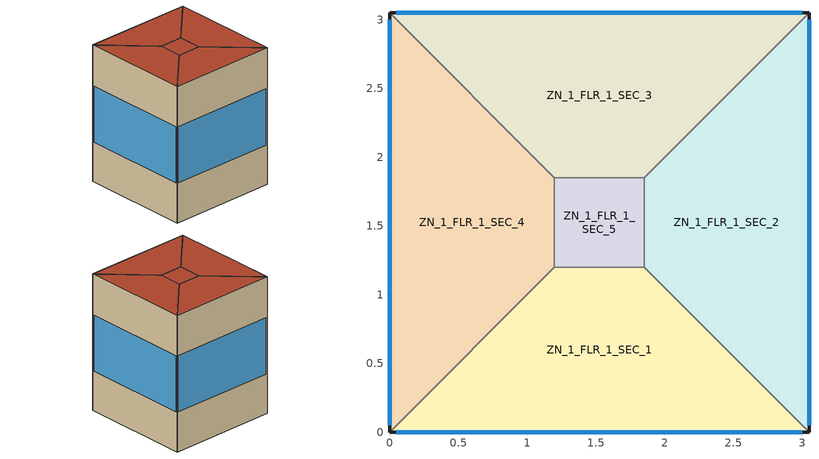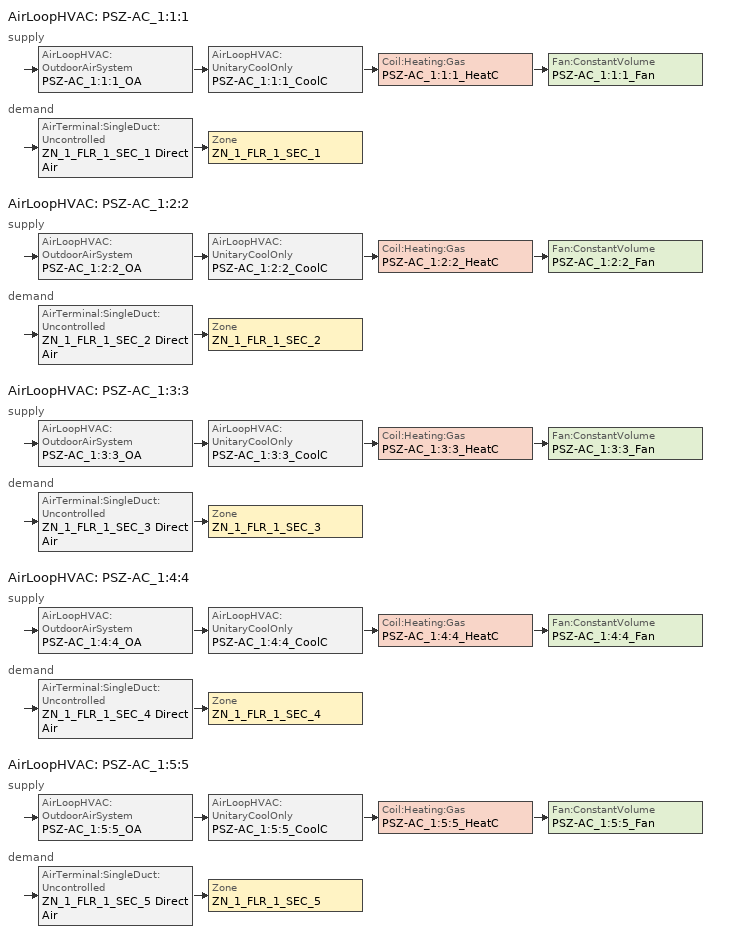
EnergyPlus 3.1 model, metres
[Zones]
ZN_1_FLR_1_SEC_1
 floor ground (Unheated - 8in Slab with Carpet_Ext-slab): 1.2,1.2 1.85,1.2 3.05,0 0,0 z0
 wall outside (Wood-Framed and Other_R-13 + R-3.8 ci_Ext-wall): 0,0 3.05,0 z0:3.8
 wall to ZN_1_FLR_1_SEC_2 (Standard_Int-Wall): 3.05,0 1.85,1.2 z0:3.8
 wall to ZN_1_FLR_1_SEC_5 (Standard_Int-Wall): 1.85,1.2 1.2,1.2 z0:3.8
 wall to ZN_1_FLR_1_SEC_4 (Standard_Int-Wall): 1.2,1.2 0,0 z0:3.8
 window (std_window_UValue_3.124_SHGC_0.4_VT_0.508): 0.05,0 3,0 z1.1:2.67
 roof outside (IEAD_R-20 ci_Roof): 0,0 3.05,0 1.85,1.2 1.2,1.2 z3.8
ZN_1_FLR_1_SEC_2
 floor ground (Unheated - 8in Slab with Carpet_Ext-slab): 1.85,1.2 1.85,1.85 3.05,3.05 3.05,0 z0
 wall outside (Wood-Framed and Other_R-13 + R-3.8 ci_Ext-wall): 3.05,0 3.05,3.05 z0:3.8
 wall to ZN_1_FLR_1_SEC_3 (Standard_Int-Wall): 3.05,3.05 1.85,1.85 z0:3.8
 wall to ZN_1_FLR_1_SEC_5 (Standard_Int-Wall): 1.85,1.85 1.85,1.2 z0:3.8
 window (std_window_UValue_3.124_SHGC_0.4_VT_0.508_east): 3.05,0.05 3.05,3 z1.1:2.67
 roof outside (IEAD_R-20 ci_Roof): 3.05,0 3.05,3.05 1.85,1.85 1.85,1.2 z3.8
ZN_1_FLR_1_SEC_3
 floor ground (Unheated - 8in Slab with Carpet_Ext-slab): 0,3.05 3.05,3.05 1.85,1.85 1.2,1.85 z0
 wall outside (Wood-Framed and Other_R-13 + R-3.8 ci_Ext-wall): 3.05,3.05 0,3.05 z0:3.8
 wall to ZN_1_FLR_1_SEC_5 (Standard_Int-Wall): 1.2,1.85 1.85,1.85 z0:3.8
 wall to ZN_1_FLR_1_SEC_4 (Standard_Int-Wall): 0,3.05 1.2,1.85 z0:3.8
 window (std_window_UValue_3.124_SHGC_0.4_VT_0.508_north): 3,3.05 0.05,3.05 z1.1:2.67
 roof outside (IEAD_R-20 ci_Roof): 1.2,1.85 1.85,1.85 3.05,3.05 0,3.05 z3.8
ZN_1_FLR_1_SEC_4
 floor ground (Unheated - 8in Slab with Carpet_Ext-slab): 0,3.05 1.2,1.85 1.2,1.2 0,0 z0
 wall outside (Wood-Framed and Other_R-13 + R-3.8 ci_Ext-wall): 0,3.05 0,0 z0:3.8
 wall to ZN_1_FLR_1_SEC_5 (Standard_Int-Wall): 1.2,1.2 1.2,1.85 z0:3.8
 window (std_window_UValue_3.124_SHGC_0.4_VT_0.508_west): 0,3 0,0.05 z1.1:2.67
 roof outside (IEAD_R-20 ci_Roof): 0,0 1.2,1.2 1.2,1.85 0,3.05 z3.8
ZN_1_FLR_1_SEC_5
 floor ground (Unheated - 8in Slab with Carpet_Ext-slab): 1.2,1.85 1.85,1.85 1.85,1.2 1.2,1.2 z0
 roof outside (IEAD_R-20 ci_Roof): 1.2,1.2 1.85,1.2 1.85,1.85 1.2,1.85 z3.8
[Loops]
AirLoopHVAC 'PSZ-AC_1:1:1'
 supply: AirLoopHVAC:OutdoorAirSystem 'PSZ-AC_1:1:1_OA' > AirLoopHVAC:UnitaryCoolOnly 'PSZ-AC_1:1:1_CoolC' > Coil:Heating:Gas 'PSZ-AC_1:1:1_HeatC' > Fan:ConstantVolume 'PSZ-AC_1:1:1_Fan'
 demand: AirTerminal:SingleDuct:Uncontrolled 'ZN_1_FLR_1_SEC_1 Direct Air' > Zone 'ZN_1_FLR_1_SEC_1'
AirLoopHVAC 'PSZ-AC_1:2:2'
 supply: AirLoopHVAC:OutdoorAirSystem 'PSZ-AC_1:2:2_OA' > AirLoopHVAC:UnitaryCoolOnly 'PSZ-AC_1:2:2_CoolC' > Coil:Heating:Gas 'PSZ-AC_1:2:2_HeatC' > Fan:ConstantVolume 'PSZ-AC_1:2:2_Fan'
 demand: AirTerminal:SingleDuct:Uncontrolled 'ZN_1_FLR_1_SEC_2 Direct Air' > Zone 'ZN_1_FLR_1_SEC_2'
AirLoopHVAC 'PSZ-AC_1:3:3'
 supply: AirLoopHVAC:OutdoorAirSystem 'PSZ-AC_1:3:3_OA' > AirLoopHVAC:UnitaryCoolOnly 'PSZ-AC_1:3:3_CoolC' > Coil:Heating:Gas 'PSZ-AC_1:3:3_HeatC' > Fan:ConstantVolume 'PSZ-AC_1:3:3_Fan'
 demand: AirTerminal:SingleDuct:Uncontrolled 'ZN_1_FLR_1_SEC_3 Direct Air' > Zone 'ZN_1_FLR_1_SEC_3'
AirLoopHVAC 'PSZ-AC_1:4:4'
 supply: AirLoopHVAC:OutdoorAirSystem 'PSZ-AC_1:4:4_OA' > AirLoopHVAC:UnitaryCoolOnly 'PSZ-AC_1:4:4_CoolC' > Coil:Heating:Gas 'PSZ-AC_1:4:4_HeatC' > Fan:ConstantVolume 'PSZ-AC_1:4:4_Fan'
 demand: AirTerminal:SingleDuct:Uncontrolled 'ZN_1_FLR_1_SEC_4 Direct Air' > Zone 'ZN_1_FLR_1_SEC_4'
AirLoopHVAC 'PSZ-AC_1:5:5'
 supply: AirLoopHVAC:OutdoorAirSystem 'PSZ-AC_1:5:5_OA' > AirLoopHVAC:UnitaryCoolOnly 'PSZ-AC_1:5:5_CoolC' > Coil:Heating:Gas 'PSZ-AC_1:5:5_HeatC' > Fan:ConstantVolume 'PSZ-AC_1:5:5_Fan'
 demand: AirTerminal:SingleDuct:Uncontrolled 'ZN_1_FLR_1_SEC_5 Direct Air' > Zone 'ZN_1_FLR_1_SEC_5'
[Building]
Single zone template: North Axis=0; Terrain=City; Loads Convergence Tolerance Value=0.04; Temperature Convergence Tolerance Value=0.2; Solar Distribution=FullInteriorAndExterior; Maximum Number of Warmup Days=25
[Site:Location]
USA WA-SPOKANE: Latitude {deg}=47.62; Longitude {deg}=-117.52; Time Zone {hr}=-8; Elevation {m}=721
[Site:GroundTemperature:BuildingSurface]
19.368, 19.389, 19.404, 19.455, 19.51, 19.981, 21.403, 21.331, 20.274, 19.669, 19.508, 19.449
[Site:WaterMainsTemperature]
Calculation Method=CORRELATION; Annual Average Outdoor Air Temperature {C}=8.5; Maximum Difference In Monthly Average Outdoor Air Temperatures {deltaC}=24.6
[SizingPeriod:DesignDay] Barometric Pressure {Pa}=92958; Rain {0-no,1-yes}=0; Snow on ground {0-no,1-yes}=0; Day of Month=21; Daylight Savings Time Indicator=0; Humidity Indicating Type=WetBulb
Name | Maximum Dry-Bulb Temperature {C} | Daily Temp Range {C} | Humidity Indicating Conditions at Maximum Dry-Bulb | Wind Speed {m/s} design conditions vs. traditional 6.71 m/s (15 mph) | Wind Direction {Degrees; N=0, S=180} | Clearness {0.0 to 1.1} | Month | Day Type | Wind Speed {m/s} design conditions vs. traditional 3.35 m/s (7mph)
SPOKANE Ann Htg 99.6% Condns DB | -15.8 | 0 | -15.8 | 3.1 | 30 | 0 | 12 | WinterDesignDay
SPOKANE Ann Clg .4% Condns DB=>MWB | 32.8 | 14.3 | 16.8 |  | 230 | 1 | 8 | SummerDesignDay | 3.1
SPOKANE Ann Clg .4% Condns WB=>MDB | 29.4 | 14.3 | 18.2 |  | 230 | 1 | 8 | SummerDesignDay | 3.1
[WindowMaterial:Glazing] Optical Data Type=SpectralAverage; Thickness=0.003; Infrared Transmittance at Normal Incidence=0; Front Side Infrared Hemispherical Emissivity=0.9; Back Side Infrared Hemispherical Emissivity=0.9; Dirt Correction Factor for Solar and Visible Transmittance=1; Solar Diffusing=No
Name | Solar Transmittance at Normal Incidence | Front Side Solar Reflectance at Normal Incidence | Back Side Solar Reflectance at Normal Incidence | Visible Transmittance at Normal Incidence | Front Side Visible Reflectance at Normal Incidence | Back Side Visible Reflectance at Normal Incidence | Conductivity
Theoretical Glass [117] | 0.3933 | 0.5567 | 0.5567 | 0.5079 | 0.4421 | 0.4421 | 0.0185
Theoretical Glass [81] | 0.4818 | 0.4682 | 0.4682 | 0.6216 | 0.3284 | 0.3284 | 0.0303
[Material]
Name | Roughness | Thickness | Conductivity | Density | Specific Heat | Thermal Absorptance | Solar Absorptance | Visible Absorptance | Thickness {m} | Conductivity {W/m-K} | Density {kg/m3} | Specific Heat {J/kg-K}
Roof Membrane | VeryRough | 0.0095 | 0.16 | 1121.29 | 1460 | 0.9 | 0.7 | 0.7
Roof Insulation [13] | MediumRough | 0.1673 | 0.049 | 265 | 836.8 | 0.9 | 0.7 | 0.7
Metal Decking | MediumSmooth | 0.0015 | 45.006 | 7680 | 418.4 | 0.9 | 0.7 | 0.3
GP01 1/2 GYPSUM | Smooth | 0.0127 | 0.16 | 800 | 1090 | 0.9 | 0.7 | 0.5
Wood Siding | MediumSmooth | 0.01 | 0.11 | 544.62 | 1210 | 0.9 | 0.78 | 0.78
Wall Insulation [20] | MediumRough | 0.1094 | 0.045 | 265 | 836.8 | 0.9 | 0.7 | 0.7
1/2IN Gypsum | Smooth | 0.0127 | 0.16 | 784.9 | 830 | 0.9 | 0.92 | 0.92
MAT-CC05 8 HW CONCRETE | Rough | 0.2032 | 1.311 | 2240 | 836.8 | 0.9 | 0.7 | 0.7
Floor Insulation [4] | MediumRough | 0.0795 | 0.045 | 265 | 836.8 | 0.9 | 0.7 | 0.7
METAL Door Medium 18Ga_1; METAL Door Medium 18Ga_2; METAL Door Medium 18Ga | Smooth | 0.0013 | 45.3149 | 7833.03 | 502.08 | 0.8 | 0.5 | 0.5
Std Wood 6inch | MediumSmooth |  |  |  |  | 0.9 | 0.7 | 0.7 | 0.15 | 0.12 | 540 | 1210
Std AC02 | MediumSmooth |  |  |  |  | 0.9 | 0.7 | 0.2 | 0.0127 | 0.057 | 288 | 1339
Std MAT-CC05 4  MW CONCRETE | Rough |  |  |  |  | 0.9 | 0.7 | 0.2 | 0.1 | 0.858 | 1968 | 836.8
Std PW05 | MediumSmooth |  |  |  |  | 0.9 | 0.78 | 0.78 | 0.0191 | 0.115 | 545 | 1213
Std Steel_Brown_Regular | Smooth |  |  |  |  | 0.9 | 0.92 | 0.92 | 0.0015 | 44.9696 | 7689 | 418
[Material:NoMass]
Name | Roughness | Thermal Resistance {(m2-K)/W} | Thermal Absorptance | Solar Absorptance | Visible Absorptance | Thermal Resistance {m2-K/W}
CP02 CARPET PAD | VeryRough | 0.2165 | 0.9 | 0.7 | 0.8
AIR | Smooth | 0.2515 | 0.8 | 0.5 | 0.5
AIR [2] | Smooth | 0.3521 | 0.8 | 0.5 | 0.5
Std CP02 CARPET PAD | VeryRough |  | 0.9 | 0.7 | 0.8 | 0.21648
MAT-AIR-WALL | Rough |  | 0.9 | 0.7 |  | 0.207949
Std Opaque Door panel_con; Std Opaque Door panel_semi | MediumRough |  | 0.9 | 0.7 | 0.7 | 0.12327
Std Overhead Door Panel | MediumRough |  | 0.9 | 0.7 | 0.7 | 0.255345
[Construction]
InteriorFurnishings: Std Wood 6inch
INT-FLOOR-UNDERSIDE: Std CP02 CARPET PAD, Std MAT-CC05 4  MW CONCRETE
INT-FLOOR-SLAB: Std MAT-CC05 4  MW CONCRETE
DropCeiling: Std AC02
Sloped_Metal_Roof: Std Steel_Brown_Regular, Std PW05
Gable_Wall: Std PW05
AIR-WALL: MAT-AIR-WALL
Std Swinging Door_con: Std Opaque Door panel_con
Std Swinging Door_semi: Std Opaque Door panel_semi
Std Overhead Door: Std Overhead Door Panel
std_window_UValue_3.124_SHGC_0.4_VT_0.508; std_window_UValue_3.124_SHGC_0.4_VT_0.508_east; std_window_UValue_3.124_SHGC_0.4_VT_0.508_north; std_window_UValue_3.124_SHGC_0.4_VT_0.508_west: Theoretical Glass [117]
std_window_UValue_3.919_SHGC_0.49_VT_0.622: Theoretical Glass [81]
IEAD_R-20 ci_Roof: Roof Membrane, Roof Insulation [13], Metal Decking
Standard_Int-Wall: GP01 1/2 GYPSUM, GP01 1/2 GYPSUM
Wood-Framed and Other_R-13 + R-3.8 ci_Ext-wall: Wood Siding, Wall Insulation [20], 1/2IN Gypsum
Unheated - 8in Slab with Carpet_Ext-slab: MAT-CC05 8 HW CONCRETE, CP02 CARPET PAD
Mass_R-10.4 ci_ExposedFloor: Floor Insulation [4], MAT-CC05 8 HW CONCRETE, CP02 CARPET PAD
Swinging_door: METAL Door Medium 18Ga_1, AIR, METAL Door Medium 18Ga_2
Non-Swinging_NR_door: METAL Door Medium 18Ga, AIR [2], METAL Door Medium 18Ga_2
[ComponentCost:LineItem]
Name | Line Item Type | Item | Cost per Area {$/m2} | Cost per Area | Cost per Each | Quantity | Cost per Unit of Output Capacity
Interior Furnishings | Construction | InteriorFurnishings | 1
Interior Floor | Construction | INT-FLOOR-UNDERSIDE | 15
Interior Floor Slab | Construction | INT-FLOOR-SLAB | 35
Drop Ceiling | Construction | DropCeiling | 10
Sloped Metal Roof | Construction | Sloped_Metal_Roof | 1
Gable Wall | Construction | Gable_Wall | 1
Air Wall | Construction | AIR-WALL | 1
Swinging Door Conditioned | Construction | Std Swinging Door_con | 1
Swinging Door Semi-conditioned | Construction | Std Swinging Door_semi | 1
Overhead Door | Construction | Std Overhead Door | 1
south:std_window_UValue_3.124_SHGC_0.4_VT_0.508 | Construction | std_window_UValue_3.124_SHGC_0.4_VT_0.508 |  | 219.52
east:std_window_UValue_3.124_SHGC_0.4_VT_0.508_east | Construction | std_window_UValue_3.124_SHGC_0.4_VT_0.508_east |  | 219.52
north:std_window_UValue_3.124_SHGC_0.4_VT_0.508_north | Construction | std_window_UValue_3.124_SHGC_0.4_VT_0.508_north |  | 219.52
west:std_window_UValue_3.124_SHGC_0.4_VT_0.508_west | Construction | std_window_UValue_3.124_SHGC_0.4_VT_0.508_west |  | 219.52
SkylightConst:std_window_UValue_3.919_SHGC_0.49_VT_0.622 | Construction | std_window_UValue_3.919_SHGC_0.49_VT_0.622 |  | 215.97
roofs:IEAD_R-20 ci_Roof | Construction | IEAD_R-20 ci_Roof |  | 36.9496
int-walls:Standard_Int-Wall | Construction | Standard_Int-Wall |  | 1
ext-walls:Wood-Framed and Other_R-13 + R-3.8 ci_Ext-wall | Construction | Wood-Framed and Other_R-13 + R-3.8 ci_Ext-wall |  | 28.749
ext-slab:Unheated - 8in Slab with Carpet_Ext-slab | Construction | Unheated - 8in Slab with Carpet_Ext-slab |  | 24.86
exposed-floor:Mass_R-10.4 ci_ExposedFloor | Construction | Mass_R-10.4 ci_ExposedFloor |  | 36.1693
door:Swinging_door | Construction | Swinging_door |  | 1
non-swinging-door:Non-Swinging_NR_door | Construction | Non-Swinging_NR_door |  | 1
Daylighting:ZN_1_FLR_1_SEC_1 | Daylighting:Controls | ZN_1_FLR_1_SEC_1 |  |  | 1 | 1
Infiltration:ZN_1_FLR_1_SEC_1 | General | ZN_1_FLR_1_SEC_1 |  |  | 1 | 0.0007
People:ZN_1_FLR_1_SEC_1 | General | ZN_1_FLR_1_SEC_1 |  |  | 1 | 0.008
LIGHTING EQUIP:ZN_1_FLR_1_SEC_1 | Lights | ZN_1_FLR_1_SEC_1 |  |  |  |  | 1
ElectricEquipment:ZN_1_FLR_1_SEC_1:PlugMisc | General | ZN_1_FLR_1_SEC_1 |  |  | 1 | 0.0179
GasEquipment:ZN_1_FLR_1_SEC_1:PlugMisc | General | ZN_1_FLR_1_SEC_1 |  |  | 1 | 0
Daylighting:ZN_1_FLR_1_SEC_2 | Daylighting:Controls | ZN_1_FLR_1_SEC_2 |  |  | 1 | 1
Infiltration:ZN_1_FLR_1_SEC_2 | General | ZN_1_FLR_1_SEC_2 |  |  | 1 | 0.0007
People:ZN_1_FLR_1_SEC_2 | General | ZN_1_FLR_1_SEC_2 |  |  | 1 | 0.008
LIGHTING EQUIP:ZN_1_FLR_1_SEC_2 | Lights | ZN_1_FLR_1_SEC_2 |  |  |  |  | 1
ElectricEquipment:ZN_1_FLR_1_SEC_2:PlugMisc | General | ZN_1_FLR_1_SEC_2 |  |  | 1 | 0.0179
GasEquipment:ZN_1_FLR_1_SEC_2:PlugMisc | General | ZN_1_FLR_1_SEC_2 |  |  | 1 | 0
Daylighting:ZN_1_FLR_1_SEC_3 | Daylighting:Controls | ZN_1_FLR_1_SEC_3 |  |  | 1 | 1
Infiltration:ZN_1_FLR_1_SEC_3 | General | ZN_1_FLR_1_SEC_3 |  |  | 1 | 0.0007
People:ZN_1_FLR_1_SEC_3 | General | ZN_1_FLR_1_SEC_3 |  |  | 1 | 0.008
LIGHTING EQUIP:ZN_1_FLR_1_SEC_3 | Lights | ZN_1_FLR_1_SEC_3 |  |  |  |  | 1
ElectricEquipment:ZN_1_FLR_1_SEC_3:PlugMisc | General | ZN_1_FLR_1_SEC_3 |  |  | 1 | 0.0179
GasEquipment:ZN_1_FLR_1_SEC_3:PlugMisc | General | ZN_1_FLR_1_SEC_3 |  |  | 1 | 0
Daylighting:ZN_1_FLR_1_SEC_4 | Daylighting:Controls | ZN_1_FLR_1_SEC_4 |  |  | 1 | 1
Infiltration:ZN_1_FLR_1_SEC_4 | General | ZN_1_FLR_1_SEC_4 |  |  | 1 | 0.0007
People:ZN_1_FLR_1_SEC_4 | General | ZN_1_FLR_1_SEC_4 |  |  | 1 | 0.008
LIGHTING EQUIP:ZN_1_FLR_1_SEC_4 | Lights | ZN_1_FLR_1_SEC_4 |  |  |  |  | 1
ElectricEquipment:ZN_1_FLR_1_SEC_4:PlugMisc | General | ZN_1_FLR_1_SEC_4 |  |  | 1 | 0.0179
GasEquipment:ZN_1_FLR_1_SEC_4:PlugMisc | General | ZN_1_FLR_1_SEC_4 |  |  | 1 | 0
Infiltration:ZN_1_FLR_1_SEC_5 | General | ZN_1_FLR_1_SEC_5 |  |  | 1 | 0.0001
People:ZN_1_FLR_1_SEC_5 | General | ZN_1_FLR_1_SEC_5 |  |  | 1 | 0.0015
LIGHTING EQUIP:ZN_1_FLR_1_SEC_5 | Lights | ZN_1_FLR_1_SEC_5 |  |  |  |  | 1
ElectricEquipment:ZN_1_FLR_1_SEC_5:PlugMisc | General | ZN_1_FLR_1_SEC_5 |  |  | 1 | 0.0035
GasEquipment:ZN_1_FLR_1_SEC_5:PlugMisc | General | ZN_1_FLR_1_SEC_5 |  |  | 1 | 0
[Zone] Type=1; Multiplier=1; Ceiling Height=3.8; Part of Total Floor Area=Yes
Name | Volume
ZN_1_FLR_1_SEC_1; ZN_1_FLR_1_SEC_2; ZN_1_FLR_1_SEC_3; ZN_1_FLR_1_SEC_4 | 8.431
ZN_1_FLR_1_SEC_5 | 1.6253
[Daylighting:Controls]
ZN_1_FLR_1_SEC_1: 1, 1.525, 0.599, 0.762, 0, 0, 0, 1, 0, 398.26, 398.26, 2, 180, 20, 0.3, 0.2, 3, 1
ZN_1_FLR_1_SEC_2: 1, -0.599, 1.525, 0.762, 0, 0, 0, 1, 0, 398.26, 398.26, 2, 180, 20, 0.3, 0.2, 3, 1
ZN_1_FLR_1_SEC_3: 1, 0.327, 0.599, 0.762, 0, 0, 0, 1, 0, 398.26, 398.26, 2, 180, 20, 0.3, 0.2, 3, 1
ZN_1_FLR_1_SEC_4: 1, 0.599, 1.525, 0.762, 0, 0, 0, 1, 0, 398.26, 398.26, 2, 180, 20, 0.3, 0.2, 3, 1
[InternalMass] Construction=InteriorFurnishings
Name | Zone | Surface Area
ZN_1_FLR_1_SEC_1_InternalMass_1 | ZN_1_FLR_1_SEC_1 | 4.4374
ZN_1_FLR_1_SEC_2_InternalMass_1 | ZN_1_FLR_1_SEC_2 | 4.4374
ZN_1_FLR_1_SEC_3_InternalMass_1 | ZN_1_FLR_1_SEC_3 | 4.4374
ZN_1_FLR_1_SEC_4_InternalMass_1 | ZN_1_FLR_1_SEC_4 | 4.4374
ZN_1_FLR_1_SEC_5_InternalMass_1 | ZN_1_FLR_1_SEC_5 | 0.8554
[ZoneInfiltration:DesignFlowRate] Schedule=INFIL_SCH; Design Volume Flow Rate Calculation Method=Flow/Zone; Constant Term Coefficient=1; Temperature Term Coefficient=0; Velocity Term Coefficient=0; Velocity Squared Term Coefficient=0
Name | Zone | Design Flow Rate {m3/s}
ZN_1_FLR_1_SEC_1_Infiltration | ZN_1_FLR_1_SEC_1 | 0.0007
ZN_1_FLR_1_SEC_2_Infiltration | ZN_1_FLR_1_SEC_2 | 0.0007
ZN_1_FLR_1_SEC_3_Infiltration | ZN_1_FLR_1_SEC_3 | 0.0007
ZN_1_FLR_1_SEC_4_Infiltration | ZN_1_FLR_1_SEC_4 | 0.0007
ZN_1_FLR_1_SEC_5_Infiltration | ZN_1_FLR_1_SEC_5 | 0.0001
[People] Schedule=BLDG_OCC_SCH; Number of People Calculation Method=People; Fraction Radiant=0.3; User Specified Sensible Fraction=AUTOCALCULATE; Activity Level Schedule=ACTIVITY_SCH; Enable ASHRAE 55 Comfort Warnings=No; MRT Calculation=ZoneAveraged; Work Efficiency Schedule=WORK_EFF_SCH; Clothing Schedule=CLOTHING_SCH; Air Velocity Schedule=AIR_VELO_SCH; Thermal Comfort Report=FANGER
Name | Zone | Number of People
ZN_1_FLR_1_SEC_1 People | ZN_1_FLR_1_SEC_1 | 0.008
ZN_1_FLR_1_SEC_2 People | ZN_1_FLR_1_SEC_2 | 0.008
ZN_1_FLR_1_SEC_3 People | ZN_1_FLR_1_SEC_3 | 0.008
ZN_1_FLR_1_SEC_4 People | ZN_1_FLR_1_SEC_4 | 0.008
ZN_1_FLR_1_SEC_5 People | ZN_1_FLR_1_SEC_5 | 0.0015
[Lights] Schedule=BLDG_LIGHT_SCH; Design Level Calculation Method=LightingLevel; Return Air Fraction=0; Fraction Radiant=0.2; Fraction Visible=0.2; Fraction Replaceable=1; Return Air Fraction is Calculated from Plenum Temperature=No
Name | Zone | Design Level {W}
ZN_1_FLR_1_SEC_1_Lights | ZN_1_FLR_1_SEC_1 | 0.1997
ZN_1_FLR_1_SEC_2_Lights | ZN_1_FLR_1_SEC_2 | 0.1997
ZN_1_FLR_1_SEC_3_Lights | ZN_1_FLR_1_SEC_3 | 0.1997
ZN_1_FLR_1_SEC_4_Lights | ZN_1_FLR_1_SEC_4 | 0.1997
ZN_1_FLR_1_SEC_5_Lights | ZN_1_FLR_1_SEC_5 | 0.0385
[ElectricEquipment] Schedule=BLDG_EQUIP_SCH; Design Level Calculation Method=EquipmentLevel; Fraction Latent=0; Fraction Radiant=0.5; Fraction Lost=0
Name | Zone | Design Level {W}
ZN_1_FLR_1_SEC_1_PlugMisc_Equip | ZN_1_FLR_1_SEC_1 | 17.9049
ZN_1_FLR_1_SEC_2_PlugMisc_Equip | ZN_1_FLR_1_SEC_2 | 17.9049
ZN_1_FLR_1_SEC_3_PlugMisc_Equip | ZN_1_FLR_1_SEC_3 | 17.9049
ZN_1_FLR_1_SEC_4_PlugMisc_Equip | ZN_1_FLR_1_SEC_4 | 17.9049
ZN_1_FLR_1_SEC_5_PlugMisc_Equip | ZN_1_FLR_1_SEC_5 | 3.4517
[GasEquipment] Schedule=BLDG_EQUIP_SCH; Design Level Calculation Method=EquipmentLevel; Fraction Latent=0; Fraction Radiant=0.5; Fraction Lost=0
Name | Zone | Design Level {W}
ZN_1_FLR_1_SEC_1_PlugMisc_Equip | ZN_1_FLR_1_SEC_1 | 0.0444
ZN_1_FLR_1_SEC_2_PlugMisc_Equip | ZN_1_FLR_1_SEC_2 | 0.0444
ZN_1_FLR_1_SEC_3_PlugMisc_Equip | ZN_1_FLR_1_SEC_3 | 0.0444
ZN_1_FLR_1_SEC_4_PlugMisc_Equip | ZN_1_FLR_1_SEC_4 | 0.0444
ZN_1_FLR_1_SEC_5_PlugMisc_Equip | ZN_1_FLR_1_SEC_5 | 0.0086
[Sizing:Zone] Zone Cooling Design Supply Air Temperature {C}=14; Zone Heating Design Supply Air Temperature {C}=40; Zone Cooling Design Supply Air Humidity Ratio {kg-H20/kg-air}=0.0085; Zone Heating Design Supply Air Humidity Ratio {kg-H20/kg-air}=0.008; Outdoor Air Method=Flow/Zone; Outside Air Flow per Zone Floor Area {(m3/s)/m2}=0; Cooling Design Air Flow Method {Flow/Zone | DesignDay | DesignDayWithLimit}=DesignDayWithLimit; Cooling Minimum Air Flow=0; Cooling Minimum Air Flow Fraction=0; Heating Design Air Flow Method {Flow/Zone | DesignDay}=DesignDay; Heating Design Air Flow Rate=0
Name | Outside Air Flow per Zone {m3/s}
ZN_1_FLR_1_SEC_1; ZN_1_FLR_1_SEC_2; ZN_1_FLR_1_SEC_3; ZN_1_FLR_1_SEC_4 | 0.000685577
ZN_1_FLR_1_SEC_5 | 0.000132166
[ZoneControl:Thermostat] Control Type Schedule=Dual Zone Control Type Sched
Name | Zone | Control 1
ZN_1_FLR_1_SEC_1 Thermostat | ZN_1_FLR_1_SEC_1 | ZN_1_FLR_1_SEC_1 DualSPSched
ZN_1_FLR_1_SEC_2 Thermostat | ZN_1_FLR_1_SEC_2 | ZN_1_FLR_1_SEC_2 DualSPSched
ZN_1_FLR_1_SEC_3 Thermostat | ZN_1_FLR_1_SEC_3 | ZN_1_FLR_1_SEC_3 DualSPSched
ZN_1_FLR_1_SEC_4 Thermostat | ZN_1_FLR_1_SEC_4 | ZN_1_FLR_1_SEC_4 DualSPSched
ZN_1_FLR_1_SEC_5 Thermostat | ZN_1_FLR_1_SEC_5 | ZN_1_FLR_1_SEC_5 DualSPSched
[ThermostatSetpoint:DualSetpoint] Heating Setpoint Temperature Schedule=HtgSetP_Sch; Cooling Setpoint Temperature Schedule=ClgSetP_Sch
ZN_1_FLR_1_SEC_1 DualSPSched; ZN_1_FLR_1_SEC_2 DualSPSched; ZN_1_FLR_1_SEC_3 DualSPSched; ZN_1_FLR_1_SEC_4 DualSPSched; ZN_1_FLR_1_SEC_5 DualSPSched
[Zone equipment]
ZN_1_FLR_1_SEC_1: ZN_1_FLR_1_SEC_1 Direct Air
ZN_1_FLR_1_SEC_2: ZN_1_FLR_1_SEC_2 Direct Air
ZN_1_FLR_1_SEC_3: ZN_1_FLR_1_SEC_3 Direct Air
ZN_1_FLR_1_SEC_4: ZN_1_FLR_1_SEC_4 Direct Air
ZN_1_FLR_1_SEC_5: ZN_1_FLR_1_SEC_5 Direct Air
[AirTerminal:SingleDuct:Uncontrolled] Availability Schedule=ALWAYS_ON; Maximum Air Flow Rate {m3/s}=AUTOSIZE
ZN_1_FLR_1_SEC_1 Direct Air; ZN_1_FLR_1_SEC_2 Direct Air; ZN_1_FLR_1_SEC_3 Direct Air; ZN_1_FLR_1_SEC_4 Direct Air; ZN_1_FLR_1_SEC_5 Direct Air
[SetpointManager:SingleZone:Reheat] Control Variable=Temperature; Minimum Supply Air Temperature C=10; Maximum Supply Air Temperature C=50
Name | Control Zone | Setpoint Node or NodeList
SupAirTemp MngrZN_1_FLR_1_SEC_1 | ZN_1_FLR_1_SEC_1 | PSZ-AC_1:1:1 Supply Equipment Outlet Node
SupAirTemp MngrZN_1_FLR_1_SEC_2 | ZN_1_FLR_1_SEC_2 | PSZ-AC_1:2:2 Supply Equipment Outlet Node
SupAirTemp MngrZN_1_FLR_1_SEC_3 | ZN_1_FLR_1_SEC_3 | PSZ-AC_1:3:3 Supply Equipment Outlet Node
SupAirTemp MngrZN_1_FLR_1_SEC_4 | ZN_1_FLR_1_SEC_4 | PSZ-AC_1:4:4 Supply Equipment Outlet Node
SupAirTemp MngrZN_1_FLR_1_SEC_5 | ZN_1_FLR_1_SEC_5 | PSZ-AC_1:5:5 Supply Equipment Outlet Node
[AirLoopHVAC] Design Supply Air Flow Rate {m3/s}=AUTOSIZE
PSZ-AC_1:1:1; PSZ-AC_1:2:2; PSZ-AC_1:3:3; PSZ-AC_1:4:4; PSZ-AC_1:5:5
[SetpointManager:MixedAir]
Name | Control Variable {Temperature} | Control Variable | Setpoint Node or NodeList
PSZ-AC_1:1:1_CoolC SAT Manager; PSZ-AC_1:2:2_CoolC SAT Manager; PSZ-AC_1:3:3_CoolC SAT Manager; PSZ-AC_1:4:4_CoolC SAT Manager; PSZ-AC_1:5:5_CoolC SAT Manager | Temperature
PSZ-AC_1:1:1_HeatC MixedAir Manager |  | Temperature | PSZ-AC_1:1:1_HeatC-PSZ-AC_1:1:1_FanNode
PSZ-AC_1:1:1_OAMixed Air Temp Manager |  | Temperature | PSZ-AC_1:1:1_OA-PSZ-AC_1:1:1_CoolCNode
PSZ-AC_1:2:2_HeatC MixedAir Manager |  | Temperature | PSZ-AC_1:2:2_HeatC-PSZ-AC_1:2:2_FanNode
PSZ-AC_1:2:2_OAMixed Air Temp Manager |  | Temperature | PSZ-AC_1:2:2_OA-PSZ-AC_1:2:2_CoolCNode
PSZ-AC_1:3:3_HeatC MixedAir Manager |  | Temperature | PSZ-AC_1:3:3_HeatC-PSZ-AC_1:3:3_FanNode
PSZ-AC_1:3:3_OAMixed Air Temp Manager |  | Temperature | PSZ-AC_1:3:3_OA-PSZ-AC_1:3:3_CoolCNode
PSZ-AC_1:4:4_HeatC MixedAir Manager |  | Temperature | PSZ-AC_1:4:4_HeatC-PSZ-AC_1:4:4_FanNode
PSZ-AC_1:4:4_OAMixed Air Temp Manager |  | Temperature | PSZ-AC_1:4:4_OA-PSZ-AC_1:4:4_CoolCNode
PSZ-AC_1:5:5_HeatC MixedAir Manager |  | Temperature | PSZ-AC_1:5:5_HeatC-PSZ-AC_1:5:5_FanNode
PSZ-AC_1:5:5_OAMixed Air Temp Manager |  | Temperature | PSZ-AC_1:5:5_OA-PSZ-AC_1:5:5_CoolCNode
[Sizing:System] Type Of Load To Size On {Sensible}=Sensible; Design Outdoor Air Flow Rate {m3/s}=AUTOSIZE; Minimum System Air Flow Ratio=0.3; Preheat Design Temperature {C}=7; Preheat Design Humidity Ratio {kg-H2O/kg-air}=0.008; Precool Design Temperature {C}=12.8; Precool Design Humidity Ratio {kg-H2O/kg-air}=0.008; Central Cooling Design Supply Air Temperature {C}=12.8; Central Heating Design Supply Air Temperature {C}=40; Sizing Option {Coincident | NonCoincident}=NonCoincident; 100% Outdoor Air in Cooling {Yes | No}=No; 100% Outdoor Air in Heating {Yes | No}=No; Central Cooling Design Supply Air Humidity Ratio {kg-H2O/kg-air}=0.0085; Central Heating Design Supply Air Humidity Ratio {kg-H2O/kg-air}=0.008; Cooling Design Air Flow Method=DesignDay; Cooling Design Air Flow Rate {m3/s}=0; Heating Design Air Flow Method=DesignDay; Heating Design Air Flow Rate {m3/s}=0
PSZ-AC_1:1:1; PSZ-AC_1:2:2; PSZ-AC_1:3:3; PSZ-AC_1:4:4; PSZ-AC_1:5:5
[AvailabilityManager:NightCycle] Availability Schedule=Always_On; Fan Schedule=HVACOperationSchd; Control Type {CycleOnAny | CycleOnControlZone | CycleOnAnyZoneFansOnly}=CycleOnAny; Thermostat Tolerance {delta C}=1; Cycling Run Time {s}=1800
PSZ-AC_1:1:1 Availability Manager; PSZ-AC_1:2:2 Availability Manager; PSZ-AC_1:3:3 Availability Manager; PSZ-AC_1:4:4 Availability Manager; PSZ-AC_1:5:5 Availability Manager
[Controller:OutdoorAir] Minimum Outdoor Air Flow Rate {m3/s}=AUTOSIZE; Maximum Outdoor Air Flow Rate {m3/s}=AUTOSIZE; Economizer Control Type=NoEconomizer; Economizer Control Action Type=ModulateFlow; Economizer Maximum Limit Dry-Bulb Temperature {C}=28; Economizer Maximum Limit Enthalpy {J/kg}=64000; Economizer Minimum Limit Dry-Bulb Temperature {C}=0; Lockout Type=NoLockout; Minimum Limit Type=FixedMinimum; Minimum Outdoor Air Schedule=MinOA_Sched
PSZ-AC_1:1:1_OA_Controller; PSZ-AC_1:2:2_OA_Controller; PSZ-AC_1:3:3_OA_Controller; PSZ-AC_1:4:4_OA_Controller; PSZ-AC_1:5:5_OA_Controller
[AirLoopHVAC:UnitaryCoolOnly] Availablility Schedule=ALWAYS_ON
Name | Cooling Coil
PSZ-AC_1:1:1_CoolC | PSZ-AC_1:1:1_CoolC DXCoil
PSZ-AC_1:2:2_CoolC | PSZ-AC_1:2:2_CoolC DXCoil
PSZ-AC_1:3:3_CoolC | PSZ-AC_1:3:3_CoolC DXCoil
PSZ-AC_1:4:4_CoolC | PSZ-AC_1:4:4_CoolC DXCoil
PSZ-AC_1:5:5_CoolC | PSZ-AC_1:5:5_CoolC DXCoil
[Coil:Cooling:DX:SingleSpeed] Availablility Schedule=ALWAYS_ON; Rated Total Cooling Capacity {W}=AUTOSIZE; Rated Sensible Heat Ratio=AUTOSIZE; Rated Air Flow Rate {m3/s}=AUTOSIZE; Supply Air Fan Operating Mode=ContinuousFanWithCyclingCompressor
Name | Rated COP | Total Cooling Capacity Function of Temperature Curve | Total Cooling Capacity Function of Flow Fraction Curve Name) | Energy Input Ratio Function of Temperature Curve | Energy Input Ratio Function of Flow Fraction Curve | Part Load Fraction Correlation Curve
PSZ-AC_1:1:1_CoolC DXCoil | 4.94174 | PSZ-AC_1:1:1_CoolCStandard10Ton_CapFT | PSZ-AC_1:1:1_CoolCStandard10Ton_CapFF | PSZ-AC_1:1:1_CoolCStandard10Ton_EIRFT | PSZ-AC_1:1:1_CoolCStandard10Ton_EIRFFF | PSZ-AC_1:1:1_CoolCStandard10Ton_PLR
PSZ-AC_1:2:2_CoolC DXCoil | 4.94175 | PSZ-AC_1:2:2_CoolCStandard10Ton_CapFT | PSZ-AC_1:2:2_CoolCStandard10Ton_CapFF | PSZ-AC_1:2:2_CoolCStandard10Ton_EIRFT | PSZ-AC_1:2:2_CoolCStandard10Ton_EIRFFF | PSZ-AC_1:2:2_CoolCStandard10Ton_PLR
PSZ-AC_1:3:3_CoolC DXCoil | 4.94175 | PSZ-AC_1:3:3_CoolCStandard10Ton_CapFT | PSZ-AC_1:3:3_CoolCStandard10Ton_CapFF | PSZ-AC_1:3:3_CoolCStandard10Ton_EIRFT | PSZ-AC_1:3:3_CoolCStandard10Ton_EIRFFF | PSZ-AC_1:3:3_CoolCStandard10Ton_PLR
PSZ-AC_1:4:4_CoolC DXCoil | 4.94175 | PSZ-AC_1:4:4_CoolCStandard10Ton_CapFT | PSZ-AC_1:4:4_CoolCStandard10Ton_CapFF | PSZ-AC_1:4:4_CoolCStandard10Ton_EIRFT | PSZ-AC_1:4:4_CoolCStandard10Ton_EIRFFF | PSZ-AC_1:4:4_CoolCStandard10Ton_PLR
PSZ-AC_1:5:5_CoolC DXCoil | 4.94174 | PSZ-AC_1:5:5_CoolCStandard10Ton_CapFT | PSZ-AC_1:5:5_CoolCStandard10Ton_CapFF | PSZ-AC_1:5:5_CoolCStandard10Ton_EIRFT | PSZ-AC_1:5:5_CoolCStandard10Ton_EIRFFF | PSZ-AC_1:5:5_CoolCStandard10Ton_PLR
[Coil:Heating:Gas] Availablility Schedule=ALWAYS_ON; Gas Burner Efficiency=0.8; Nominal Capacity {W}=AUTOSIZE
PSZ-AC_1:1:1_HeatC; PSZ-AC_1:2:2_HeatC; PSZ-AC_1:3:3_HeatC; PSZ-AC_1:4:4_HeatC; PSZ-AC_1:5:5_HeatC
[Fan:ConstantVolume] Availablility Schedule=HVACOperationSchd; Fan Efficiency=0.287649; Pressure Rise {Pa}=500; Maximum Flow Rate {m3/s}=AUTOSIZE; Motor Efficiency=0.825; Motor In Airstream Fraction=1
PSZ-AC_1:1:1_Fan; PSZ-AC_1:2:2_Fan; PSZ-AC_1:3:3_Fan; PSZ-AC_1:4:4_Fan; PSZ-AC_1:5:5_Fan
[Exterior:Lights]
Exterior Facade Lighting: Schedule=ALWAYS_ON; Design Level=18.544; Control Option=AstronomicalClock
[UtilityCost:Tariff]
Name | Output Meter | Conversion Factor Choice | Season Schedule | Demand Window Length | Monthly Charge or Variable | Group
PugetSound_26_LargeDemandGeneral | Electricity:Facility | kWh | PugetSoundSeasonsSched | HalfHour | 29.1 | Comm Elect
PugetSound_25_DemandGeneralService | Electricity:Facility | kWh | PugetSoundSeasonsSched | HalfHour | 24.9 | Comm Elect
PugetSound_24_GeneralService | Electricity:Facility | kWh | PugetSoundSeasonsSched | HalfHour | 5.5 | Comm Elect
WA_EIAMonthlyRateGas | Gas:Facility | MCF |  |  | 0 | Comm Gas
[UtilityCost:Charge:Simple]
Name | Charge Variable | Tariff | Source Variable | Season | Category Variable | Cost per Unit Value or Variable
 | WinterAnnualDemandCharge | PugetSound_26_LargeDemandGeneral | totalDemand | Winter | DemandCharges | 6.99
 | SummerAnnualDemandCharge | PugetSound_26_LargeDemandGeneral | totalDemand | Summer | DemandCharges | 4.65
 | AnnualSummerEnergyCharge | PugetSound_26_LargeDemandGeneral | totalEnergy | Annual | EnergyCharges | 0.047751
 | TaxofEightPtFivePercent | PugetSound_26_LargeDemandGeneral | SubTotal | Annual | Taxes | 0.085
 | TaxofEightPtFivePercent | PugetSound_25_DemandGeneralService | SubTotal | Annual | Taxes | 0.085
 | WinterEnergy | PugetSound_24_GeneralService | totalEnergy | Winter | EnergyCharges | 0.067662
 | SummerEnergy | PugetSound_24_GeneralService | totalEnergy | Summer | EnergyCharges | 0.065084
 | TaxofEightPtFivePercent | PugetSound_24_GeneralService | SubTotal | Annual | Taxes | 0.085
 | MonthlyRateGasCharge | WA_EIAMonthlyRateGas | totalEnergy | Annual | EnergyCharges | WA_MonthlyGasRates
 | TaxofEightPtFivePercent | WA_EIAMonthlyRateGas | SubTotal | Annual | Taxes | 0.085
[UtilityCost:Qualify] Variable=TotalDemand; Season=Annual; Threshold Test=Count
Name | Tariff | Qualify Type | Threshold Value or Variable | Number of Months
Min350kw | PugetSound_26_LargeDemandGeneral | Minimum | 350 | 12
Max350kw | PugetSound_25_DemandGeneralService | Maximum | 350 | 1
Min50kw | PugetSound_25_DemandGeneralService | Minimum | 50 | 12
Max50kw | PugetSound_24_GeneralService | Maximum | 50 | 1
[UtilityCost:Charge:Block] Tariff=PugetSound_25_DemandGeneralService; Block Size 2 Value or Variable=remaining
Name | Charge Variable | Source Variable | Season | Category Variable | Block Size 1 Value or Variable | Block 1 Cost per Unit Value or Variable | Block 2 Cost per Unit Value or Variable
 | SummerDemandCharge | totalDemand | Summer | DemandCharges | 50 | 0 | 4.44
 | WinterDemandCharge | totalDemand | Winter | DemandCharges | 50 | 0 | 6.66
 | WinterEnergyCharge | totalEnergy | Winter | EnergyCharges | 20000 | 0.069734 | 0.052378
 | SummerEnergyCharge | totalEnergy | Summer | EnergyCharges | 20000 | 0.06277 | 0.052378
[UtilityCost:Variable]
WA_MonthlyGasRates: Tariff=WA_EIAMonthlyRateGas; January Value=8.33; February Value=8.31; March Value=8.16; April Value=8.23; May Value=7.4; June Value=7.62; July Value=7.88; August Value=8.04; September Value=7.83; October Value=8.06; November Value=8.37; December Value=8.19
[Schedule:Compact]
BLDG_LIGHT_SCH: Through: 12/31, For: Weekdays, Until: 05:00, 0.05, Until: 07:00, 0.1, Until: 08:00, 0.3, Until: 17:00, 0.9, Until: 18:00, 0.5, Until: 20:00, 0.3, Until: 22:00, 0.2, Until: 23:00, 0.1, Until: 24:00, 0.05, For: SummerDesignDay, Until: 24:00, 1, For: Saturday, Until: 06:00, 0.05, Until: 08:00, 0.1, Until: 12:00, 0.3, Until: 17:00, 0.15, Until: 24:00, 0.05, For: WinterDesignDay, Until: 24:00, 0, For: Sunday Holidays AllOtherDays, Until: 24:00, 0.05
BLDG_EQUIP_SCH: Through: 12/31, For: Weekdays, Until: 08:00, 0.4, Until: 12:00, 0.9, Until: 13:00, 0.8, Until: 17:00, 0.9, Until: 18:00, 0.5, Until: 24:00, 0.4, For: SummerDesignDay, Until: 24:00, 1, For: Saturday, Until: 06:00, 0.3, Until: 08:00, 0.4, Until: 12:00, 0.5, Until: 17:00, 0.35, Until: 24:00, 0.3, For: WinterDesignDay, Until: 24:00, 0, For: Sunday Holidays AllOtherDays, Until: 24:00, 0.3
BLDG_OCC_SCH: Through: 12/31, For: Weekdays, Until: 06:00, 0, Until: 07:00, 0.1, Until: 08:00, 0.2, Until: 12:00, 0.95, Until: 13:00, 0.5, Until: 17:00, 0.95, Until: 18:00, 0.3, Until: 20:00, 0.1, Until: 24:00, 0.05, For: SummerDesignDay, Until: 06:00, 0, Until: 22:00, 1, Until: 24:00, 0.05, For: Saturday, Until: 06:00, 0, Until: 08:00, 0.1, Until: 12:00, 0.3, Until: 17:00, 0.1, Until: 19:00, 0, Until: 24:00, 0, For: WinterDesignDay, Until: 24:00, 0, For: Sunday Holidays AllOtherDays, Until: 06:00, 0, Until: 18:00, 0, Until: 24:00, 0
INFIL_SCH: Through: 12/31, For: Weekdays SummerDesignDay, Until: 06:00, 1, Until: 22:00, 0, Until: 24:00, 1, For: Saturday WinterDesignDay, Until: 06:00, 1, Until: 18:00, 0, Until: 24:00, 1, For: Sunday Holidays AllOtherDays, Until: 24:00, 1
ALWAYS_ON; MinOA_Sched: Through: 12/31, For: AllDays, Until: 24:00, 1
HVACOperationSchd: Through: 12/31, For: Weekdays SummerDesignDay, Until: 06:00, 0, Until: 22:00, 1, Until: 24:00, 0, For: Saturday WinterDesignDay, Until: 06:00, 0, Until: 18:00, 1, Until: 24:00, 0, For: Sunday Holidays AllOtherDays, Until: 24:00, 0
HTGSETP_SCH: Through: 12/31, For: Weekdays, Until: 05:00, 15.6, Until: 19:00, 21, Until: 24:00, 15.6, For SummerDesignDay, Until: 24:00, 15.6, For: Saturday, Until: 06:00, 15.6, Until: 17:00, 21, Until: 24:00, 15.6, For: WinterDesignDay, Until: 24:00, 21, For: Sunday Holidays AllOtherDays, Until: 24:00, 15.6
CLGSETP_SCH: Through: 12/31, For: Weekdays SummerDesignDay, Until: 06:00, 30, Until: 22:00, 24, Until: 24:00, 30, For: Saturday, Until: 06:00, 30, Until: 18:00, 24, Until: 24:00, 30, For WinterDesignDay, Until: 24:00, 30, For: Sunday Holidays AllOtherDays, Until: 24:00, 30
Dual Zone Control Type Sched: Through: 12/31, For: AllDays, Until: 24:00, 4
ACTIVITY_SCH: Through: 12/31, For: AllDays, Until: 24:00, 120
WORK_EFF_SCH: Through: 12/31, For: AllDays, Until: 24:00, 0
AIR_VELO_SCH: Through: 12/31, For: AllDays, Until: 24:00, 0.2
CLOTHING_SCH: Through: 04/30, For: AllDays, Until: 24:00, 1, Through: 09/30, For: AllDays, Until: 24:00, 0.5, Through: 12/31, For: AllDays, Until: 24:00, 1
PugetSoundSeasonsSched: Through: 3/31, For: AllDays, Until: 24:00, 1, Through: 9/30, For: AllDays, Until: 24:00, 3, Through: 12/31, For: AllDays, Until: 24:00, 1
[Curve:Biquadratic] Minimum Value of x=17; Maximum Value of x=22; Minimum Value of y=29; Maximum Value of y=46
Name | Coefficient1 Constant | Coefficient2 x | Coefficient3 x**2 | Coefficient4 y | Coefficient5 y**2 | Coefficient6 x*y
PSZ-AC_1:1:1_CoolCStandard10Ton_CapFT; PSZ-AC_1:2:2_CoolCStandard10Ton_CapFT; PSZ-AC_1:3:3_CoolCStandard10Ton_CapFT; PSZ-AC_1:4:4_CoolCStandard10Ton_CapFT; PSZ-AC_1:5:5_CoolCStandard10Ton_CapFT | 0.42415 | 0.04426 | -0.00042 | 0.00333 | -0.00008 | -0.00021
PSZ-AC_1:1:1_CoolCStandard10Ton_EIRFT; PSZ-AC_1:2:2_CoolCStandard10Ton_EIRFT; PSZ-AC_1:3:3_CoolCStandard10Ton_EIRFT; PSZ-AC_1:4:4_CoolCStandard10Ton_EIRFT; PSZ-AC_1:5:5_CoolCStandard10Ton_EIRFT | 1.23649 | -0.02431 | 0.00057 | -0.01434 | 0.00063 | -0.00038
[Curve:Quadratic]
Name | Coefficient1 Constant | Coefficient2 x | Coefficient3 x**2 | Minimum Value of x | Maximum Value of x
PSZ-AC_1:1:1_CoolCStandard10Ton_CapFF; PSZ-AC_1:2:2_CoolCStandard10Ton_CapFF; PSZ-AC_1:3:3_CoolCStandard10Ton_CapFF; PSZ-AC_1:4:4_CoolCStandard10Ton_CapFF; PSZ-AC_1:5:5_CoolCStandard10Ton_CapFF | 0.77136 | 0.34053 | -0.11088 | 0.75918 | 1.13877
PSZ-AC_1:1:1_CoolCStandard10Ton_EIRFFF; PSZ-AC_1:2:2_CoolCStandard10Ton_EIRFFF; PSZ-AC_1:3:3_CoolCStandard10Ton_EIRFFF; PSZ-AC_1:4:4_CoolCStandard10Ton_EIRFFF; PSZ-AC_1:5:5_CoolCStandard10Ton_EIRFFF | 1.2055 | -0.32953 | 0.12308 | 0.75918 | 1.13877
PSZ-AC_1:1:1_CoolCStandard10Ton_PLR; PSZ-AC_1:2:2_CoolCStandard10Ton_PLR; PSZ-AC_1:3:3_CoolCStandard10Ton_PLR; PSZ-AC_1:4:4_CoolCStandard10Ton_PLR; PSZ-AC_1:5:5_CoolCStandard10Ton_PLR | 0.771 | 0.229 | 0 | 0 | 1
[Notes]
Building Description
Single zone template
Start SimMetaData
WeatherFileName=USA_WA_Spokane_TMY2.epw
RoofConstruction=Insulation Entirely Above Deck
ExtWallConstruction=Wood-Framed and Other
End SimMetaData
Start WebInterface Parameters
EMAIL_ADDRESS=derekkite@gmail.com
APPENDIX_G_TYPES=1
AVERAGE_INFILTRATION_RATE_INPUT=SmartDefault
BUILDING_DESCRIPTION=Single zone template
BUILDING_FENESTRATION_INPUT=SmartDefault
BUILDING_TYPE=Office/Professional
CELL_EFFICIENCY=10.0
CITY=SPOKANE
CONTROL_TYPE=Stepped
COOLING_COP_INPUT=SmartDefault
COUNTRY=USA
COVERAGE_SURFACES=Roof Only
DAYLIGHTING_ILLUMINANCE_SETPOINT= 398.26
ELECTRICAL_PLUG_INTENSITY=   8.07
ELECTRICAL_PLUG_INTENSITY_INPUT=CUSTOM
EXTERIOR_LIGHTING=   1.52
EXTERIOR_LIGHTING_INPUT=CUSTOM
FAN_STATIC_PRESSURE_INPUT=SmartDefault
FLOOR_TO_FLOOR_HEIGHT=   3.80
GAS_APPLIANCE_INTENSITY=   0.02
GAS_APPLIANCE_INTENSITY_INPUT=CUSTOM
GEOCHG=false
GEOMETRY_CONFIGURATION=1
HEATING_COP_INPUT=SmartDefault
HEATING_EFFICIENCY_INPUT=SmartDefault
HVAC_TYPE=1
IDF_UPLOAD=0
INSTALLATION_TYPE=1
INSTALLATION_TYPE_CAPACITY=0.00
INSTALLATION_TYPE_PERCENT=5
INVERTER_EFFICIENCY=89
LIGHT_INTENSITY=   0.09
LIGHT_INTENSITY_INPUT=CUSTOM
MODEL=Detailed
MOTORIZED_DAMPER=1
NUMBER_OF_FLOORS=1
NUMBER_OF_STEPS=3
OUTSIDE_AIR_VENTILATION_PER_AREA_INPUT=SmartDefault
OUTSIDE_AIR_VENTILATION_PER_PERSON_INPUT=SmartDefault
PEOPLE_DENSITY=   0.36
PEOPLE_DENSITY_INPUT=CUSTOM
ROOF_TYPE=Insulation Entirely above Deck
ROOF_TYPE_INPUT=CUSTOM
STORAGE_SET_POINT=60
STORAGE_SET_POINT_TEMP=80
STORAGE_SET_POINT_TYPE=Natural Gas
TARGETED_STANDARD=ASHRAE 90.1-2007
TOTAL_FAN_EFFICIENCY_INPUT=SmartDefault
WALL_TYPE=Wood-Framed and Other
WALL_TYPE_INPUT=CUSTOM
WATER_USE=   0.00
WATER_USE_PER=per hour
WATER_USE_TEMP=40
WEATHER_FILE=USA_WA_Spokane_TMY2.epw
WEATHER_FILE_KEY=USA_WA_SPOKANE
ZONE_LAYOUT=1
ZONE_TERMINAL_FAN_STATIC_PRESSURE_INPUT=SmartDefault
End WebInterface Parameters
